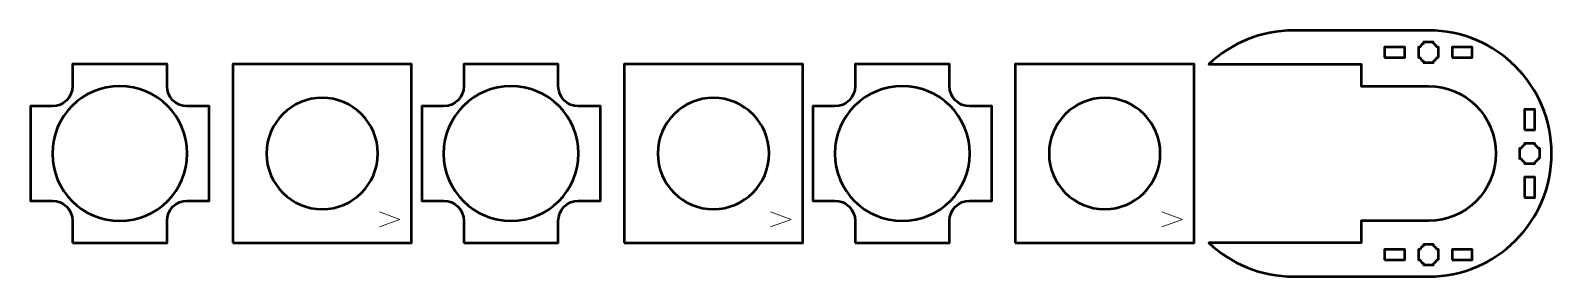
# Model space of a CAD drawing. Header units: centimetres. Extents: x -211 to 242, y -245 to 228.
# Drawn here: x -107.8 to -62.7, y -154.8 to -147.5 of the extents above; entities that cross this region are included whole.
import ezdxf

# ---------------------------------------------------------------- set-up
doc = ezdxf.new("R2010")
doc.units = ezdxf.units.CM
doc.header["$MEASUREMENT"] = 0
doc.layers.add('Layer 1', color=7, linetype='Continuous')

msp = doc.modelspace()

# ---------------------------------------------------------------- linework, layer by layer
at = {"layer": 'Layer 1', "color": 250, "lineweight": 53}
for points, knots in [([(-66.34999, -147.49999), (-64.33451, -147.49999), (-62.7, -149.13449), (-62.7, -151.14996), (-62.7, -151.14996), (-62.7, -153.16548), (-64.33451, -154.79999), (-66.34999, -154.79999), (-66.34999, -154.79999), (-66.34999, -154.79999), (-70.34997, -154.79999), (-70.34997, -154.79999), (-70.34997, -154.79999), (-71.32201, -154.79999), (-72.20535, -154.41973), (-72.85954, -153.79999), (-72.85954, -153.79999), (-72.85954, -153.79999), (-68.35, -153.79999), (-68.35, -153.79999), (-68.35, -153.79999), (-68.35, -153.79999), (-68.35, -153.14999), (-68.35, -153.14999), (-68.35, -153.14999), (-68.35, -153.14999), (-66.35001, -153.15), (-66.35001, -153.15), (-66.35001, -153.15), (-65.24562, -153.15001), (-64.35002, -152.25441), (-64.35002, -151.15), (-64.35002, -151.15), (-64.35003, -150.04561), (-65.24562, -149.15002), (-66.35, -149.15), (-66.35, -149.15), (-66.35, -149.15), (-68.35, -149.14999), (-68.35, -149.14999), (-68.35, -149.14999), (-68.35, -149.14999), (-68.35, -148.49999), (-68.35, -148.49999), (-68.35, -148.49999), (-68.35, -148.49999), (-72.85955, -148.49999), (-72.85955, -148.49999), (-72.85955, -148.49999), (-72.20536, -147.88026), (-71.32202, -147.49999), (-70.34997, -147.49999), (-70.34997, -147.49999), (-70.34997, -147.49999), (-66.34999, -147.49999), (-66.34999, -147.49999)], [0, 0, 0, 0, 0.07142857, 0.07142857, 0.07142857, 0.07142857, 0.14285714, 0.14285714, 0.14285714, 0.14285714, 0.21428571, 0.21428571, 0.21428571, 0.21428571, 0.28571429, 0.28571429, 0.28571429, 0.28571429, 0.35714286, 0.35714286, 0.35714286, 0.35714286, 0.42857143, 0.42857143, 0.42857143, 0.42857143, 0.5, 0.5, 0.5, 0.5, 0.57142857, 0.57142857, 0.57142857, 0.57142857, 0.64285714, 0.64285714, 0.64285714, 0.64285714, 0.71428571, 0.71428571, 0.71428571, 0.71428571, 0.78571429, 0.78571429, 0.78571429, 0.78571429, 0.85714286, 0.85714286, 0.85714286, 0.85714286, 0.92857143, 0.92857143, 0.92857143, 0.92857143, 1, 1, 1, 1]), ([(-66.04996, -148.3), (-66.04996, -148.3), (-66.09014, -148.3), (-66.09014, -148.3), (-66.09014, -148.3), (-66.11647, -148.34554), (-66.15442, -148.3835), (-66.19995, -148.40985), (-66.19995, -148.40985), (-66.19995, -148.40985), (-66.19995, -148.45), (-66.19995, -148.45), (-66.19995, -148.45), (-66.19995, -148.45), (-66.34847, -148.45), (-66.34847, -148.45), (-66.34847, -148.45), (-66.34847, -148.45), (-66.35002, -148.45002), (-66.35002, -148.45002), (-66.35002, -148.45002), (-66.35002, -148.45002), (-66.35157, -148.45), (-66.35157, -148.45), (-66.35157, -148.45), (-66.35157, -148.45), (-66.49996, -148.45), (-66.49996, -148.45), (-66.49996, -148.45), (-66.49996, -148.45), (-66.49996, -148.4099), (-66.49996, -148.4099), (-66.49996, -148.4099), (-66.54553, -148.38355), (-66.58353, -148.34556), (-66.60989, -148.3), (-66.60989, -148.3), (-66.60989, -148.3), (-66.64997, -148.3), (-66.64997, -148.3), (-66.64997, -148.3), (-66.64997, -148.3), (-66.64997, -148.15466), (-66.64997, -148.15466), (-66.64997, -148.15466), (-66.64997, -148.15466), (-66.65003, -148.15002), (-66.65003, -148.15002), (-66.65003, -148.15002), (-66.65003, -148.15002), (-66.64997, -148.14537), (-66.64997, -148.14537), (-66.64997, -148.14537), (-66.64997, -148.14537), (-66.64997, -147.99999), (-66.64997, -147.99999), (-66.64997, -147.99999), (-66.64997, -147.99999), (-66.60989, -147.99999), (-66.60989, -147.99999), (-66.60989, -147.99999), (-66.58353, -147.95442), (-66.54553, -147.91645), (-66.49996, -147.89011), (-66.49996, -147.89011), (-66.49996, -147.89011), (-66.49996, -147.84999), (-66.49996, -147.84999), (-66.49996, -147.84999), (-66.49996, -147.84999), (-66.19995, -147.84999), (-66.19995, -147.84999), (-66.19995, -147.84999), (-66.19995, -147.84999), (-66.19995, -147.89016), (-66.19995, -147.89016), (-66.19995, -147.89016), (-66.15442, -147.9165), (-66.11647, -147.95446), (-66.09014, -147.99999), (-66.09014, -147.99999), (-66.09014, -147.99999), (-66.04996, -147.99999), (-66.04996, -147.99999), (-66.04996, -147.99999), (-66.04996, -147.99999), (-66.04996, -148.3), (-66.04996, -148.3)], [0, 0, 0, 0, 0.04545455, 0.04545455, 0.04545455, 0.04545455, 0.09090909, 0.09090909, 0.09090909, 0.09090909, 0.13636364, 0.13636364, 0.13636364, 0.13636364, 0.18181818, 0.18181818, 0.18181818, 0.18181818, 0.22727273, 0.22727273, 0.22727273, 0.22727273, 0.27272727, 0.27272727, 0.27272727, 0.27272727, 0.31818182, 0.31818182, 0.31818182, 0.31818182, 0.36363636, 0.36363636, 0.36363636, 0.36363636, 0.40909091, 0.40909091, 0.40909091, 0.40909091, 0.45454545, 0.45454545, 0.45454545, 0.45454545, 0.5, 0.5, 0.5, 0.5, 0.54545455, 0.54545455, 0.54545455, 0.54545455, 0.59090909, 0.59090909, 0.59090909, 0.59090909, 0.63636364, 0.63636364, 0.63636364, 0.63636364, 0.68181818, 0.68181818, 0.68181818, 0.68181818, 0.72727273, 0.72727273, 0.72727273, 0.72727273, 0.77272727, 0.77272727, 0.77272727, 0.77272727, 0.81818182, 0.81818182, 0.81818182, 0.81818182, 0.86363636, 0.86363636, 0.86363636, 0.86363636, 0.90909091, 0.90909091, 0.90909091, 0.90909091, 0.95454545, 0.95454545, 0.95454545, 0.95454545, 1, 1, 1, 1]), ([(-67.65001, -148.30008), (-67.65001, -148.30008), (-67.65001, -148.00008), (-67.65001, -148.00008), (-67.65001, -148.00008), (-67.65001, -148.00008), (-67.05, -148.00008), (-67.05, -148.00008), (-67.05, -148.00008), (-67.05, -148.00008), (-67.05, -148.30008), (-67.05, -148.30008), (-67.05, -148.30008), (-67.05, -148.30008), (-67.65001, -148.30008), (-67.65001, -148.30008)], [0, 0, 0, 0, 0.25, 0.25, 0.25, 0.25, 0.5, 0.5, 0.5, 0.5, 0.75, 0.75, 0.75, 0.75, 1, 1, 1, 1]), ([(-65.65004, -148.30008), (-65.65004, -148.30008), (-65.65004, -148.00008), (-65.65004, -148.00008), (-65.65004, -148.00008), (-65.65004, -148.00008), (-65.05004, -148.00008), (-65.05004, -148.00008), (-65.05004, -148.00008), (-65.05004, -148.00008), (-65.05004, -148.30008), (-65.05004, -148.30008), (-65.05004, -148.30008), (-65.05004, -148.30008), (-65.65004, -148.30008), (-65.65004, -148.30008)], [0, 0, 0, 0, 0.25, 0.25, 0.25, 0.25, 0.5, 0.5, 0.5, 0.5, 0.75, 0.75, 0.75, 0.75, 1, 1, 1, 1]), ([(-106.54999, -153.79999), (-106.54999, -153.79999), (-106.54999, -153.14999), (-106.54999, -153.14999), (-106.54999, -153.14999), (-106.54999, -152.81868), (-106.81867, -152.54999), (-107.14999, -152.54999), (-107.14999, -152.54999), (-107.14999, -152.54999), (-107.79998, -152.54999), (-107.79998, -152.54999), (-107.79998, -152.54999), (-107.79998, -152.54999), (-107.79998, -149.74999), (-107.79998, -149.74999), (-107.79998, -149.74999), (-107.79998, -149.74999), (-107.14999, -149.74999), (-107.14999, -149.74999), (-107.14999, -149.74999), (-106.81867, -149.74999), (-106.54999, -149.4813), (-106.54999, -149.14999), (-106.54999, -149.14999), (-106.54999, -149.14999), (-106.54999, -148.49999), (-106.54999, -148.49999), (-106.54999, -148.49999), (-106.54999, -148.49999), (-103.74998, -148.49999), (-103.74998, -148.49999), (-103.74998, -148.49999), (-103.74998, -148.49999), (-103.74998, -149.14999), (-103.74998, -149.14999), (-103.74998, -149.14999), (-103.74998, -149.4813), (-103.4813, -149.74999), (-103.14998, -149.74999), (-103.14998, -149.74999), (-103.14998, -149.74999), (-102.49999, -149.74999), (-102.49999, -149.74999), (-102.49999, -149.74999), (-102.49999, -149.74999), (-102.49999, -152.54999), (-102.49999, -152.54999), (-102.49999, -152.54999), (-102.49999, -152.54999), (-103.14998, -152.54999), (-103.14998, -152.54999), (-103.14998, -152.54999), (-103.4813, -152.54999), (-103.74998, -152.81868), (-103.74998, -153.14999), (-103.74998, -153.14999), (-103.74998, -153.14999), (-103.74998, -153.79999), (-103.74998, -153.79999), (-103.74998, -153.79999), (-103.74998, -153.79999), (-106.54999, -153.79999), (-106.54999, -153.79999)], [0, 0, 0, 0, 0.0625, 0.0625, 0.0625, 0.0625, 0.125, 0.125, 0.125, 0.125, 0.1875, 0.1875, 0.1875, 0.1875, 0.25, 0.25, 0.25, 0.25, 0.3125, 0.3125, 0.3125, 0.3125, 0.375, 0.375, 0.375, 0.375, 0.4375, 0.4375, 0.4375, 0.4375, 0.5, 0.5, 0.5, 0.5, 0.5625, 0.5625, 0.5625, 0.5625, 0.625, 0.625, 0.625, 0.625, 0.6875, 0.6875, 0.6875, 0.6875, 0.75, 0.75, 0.75, 0.75, 0.8125, 0.8125, 0.8125, 0.8125, 0.875, 0.875, 0.875, 0.875, 0.9375, 0.9375, 0.9375, 0.9375, 1, 1, 1, 1]), ([(-101.79997, -153.80001), (-101.79997, -153.80001), (-101.79997, -148.50001), (-101.79997, -148.50001), (-101.79997, -148.50001), (-101.79997, -148.50001), (-96.49997, -148.50001), (-96.49997, -148.50001), (-96.49997, -148.50001), (-96.49997, -148.50001), (-96.49997, -153.80001), (-96.49997, -153.80001), (-96.49997, -153.80001), (-96.49997, -153.80001), (-101.79997, -153.80001), (-101.79997, -153.80001)], [0, 0, 0, 0, 0.25, 0.25, 0.25, 0.25, 0.5, 0.5, 0.5, 0.5, 0.75, 0.75, 0.75, 0.75, 1, 1, 1, 1]), ([(-94.94999, -153.79999), (-94.94999, -153.79999), (-94.94999, -153.14999), (-94.94999, -153.14999), (-94.94999, -153.14999), (-94.94999, -152.81868), (-95.21867, -152.54999), (-95.54999, -152.54999), (-95.54999, -152.54999), (-95.54999, -152.54999), (-96.19998, -152.54999), (-96.19998, -152.54999), (-96.19998, -152.54999), (-96.19998, -152.54999), (-96.19998, -149.74999), (-96.19998, -149.74999), (-96.19998, -149.74999), (-96.19998, -149.74999), (-95.54999, -149.74999), (-95.54999, -149.74999), (-95.54999, -149.74999), (-95.21867, -149.74999), (-94.94999, -149.4813), (-94.94999, -149.14999), (-94.94999, -149.14999), (-94.94999, -149.14999), (-94.94999, -148.49999), (-94.94999, -148.49999), (-94.94999, -148.49999), (-94.94999, -148.49999), (-92.14998, -148.49999), (-92.14998, -148.49999), (-92.14998, -148.49999), (-92.14998, -148.49999), (-92.14998, -149.14999), (-92.14998, -149.14999), (-92.14998, -149.14999), (-92.14998, -149.4813), (-91.8813, -149.74999), (-91.54998, -149.74999), (-91.54998, -149.74999), (-91.54998, -149.74999), (-90.89999, -149.74999), (-90.89999, -149.74999), (-90.89999, -149.74999), (-90.89999, -149.74999), (-90.89999, -152.54999), (-90.89999, -152.54999), (-90.89999, -152.54999), (-90.89999, -152.54999), (-91.54998, -152.54999), (-91.54998, -152.54999), (-91.54998, -152.54999), (-91.8813, -152.54999), (-92.14998, -152.81868), (-92.14998, -153.14999), (-92.14998, -153.14999), (-92.14998, -153.14999), (-92.14998, -153.79999), (-92.14998, -153.79999), (-92.14998, -153.79999), (-92.14998, -153.79999), (-94.94999, -153.79999), (-94.94999, -153.79999)], [0, 0, 0, 0, 0.0625, 0.0625, 0.0625, 0.0625, 0.125, 0.125, 0.125, 0.125, 0.1875, 0.1875, 0.1875, 0.1875, 0.25, 0.25, 0.25, 0.25, 0.3125, 0.3125, 0.3125, 0.3125, 0.375, 0.375, 0.375, 0.375, 0.4375, 0.4375, 0.4375, 0.4375, 0.5, 0.5, 0.5, 0.5, 0.5625, 0.5625, 0.5625, 0.5625, 0.625, 0.625, 0.625, 0.625, 0.6875, 0.6875, 0.6875, 0.6875, 0.75, 0.75, 0.75, 0.75, 0.8125, 0.8125, 0.8125, 0.8125, 0.875, 0.875, 0.875, 0.875, 0.9375, 0.9375, 0.9375, 0.9375, 1, 1, 1, 1]), ([(-90.19997, -153.80001), (-90.19997, -153.80001), (-90.19997, -148.50001), (-90.19997, -148.50001), (-90.19997, -148.50001), (-90.19997, -148.50001), (-84.89997, -148.50001), (-84.89997, -148.50001), (-84.89997, -148.50001), (-84.89997, -148.50001), (-84.89997, -153.80001), (-84.89997, -153.80001), (-84.89997, -153.80001), (-84.89997, -153.80001), (-90.19997, -153.80001), (-90.19997, -153.80001)], [0, 0, 0, 0, 0.25, 0.25, 0.25, 0.25, 0.5, 0.5, 0.5, 0.5, 0.75, 0.75, 0.75, 0.75, 1, 1, 1, 1]), ([(-83.34999, -153.79999), (-83.34999, -153.79999), (-83.34999, -153.14999), (-83.34999, -153.14999), (-83.34999, -153.14999), (-83.34999, -152.81868), (-83.61867, -152.54999), (-83.94999, -152.54999), (-83.94999, -152.54999), (-83.94999, -152.54999), (-84.59998, -152.54999), (-84.59998, -152.54999), (-84.59998, -152.54999), (-84.59998, -152.54999), (-84.59998, -149.74999), (-84.59998, -149.74999), (-84.59998, -149.74999), (-84.59998, -149.74999), (-83.94999, -149.74999), (-83.94999, -149.74999), (-83.94999, -149.74999), (-83.61867, -149.74999), (-83.34999, -149.4813), (-83.34999, -149.14999), (-83.34999, -149.14999), (-83.34999, -149.14999), (-83.34999, -148.49999), (-83.34999, -148.49999), (-83.34999, -148.49999), (-83.34999, -148.49999), (-80.54998, -148.49999), (-80.54998, -148.49999), (-80.54998, -148.49999), (-80.54998, -148.49999), (-80.54998, -149.14999), (-80.54998, -149.14999), (-80.54998, -149.14999), (-80.54998, -149.4813), (-80.2813, -149.74999), (-79.94998, -149.74999), (-79.94998, -149.74999), (-79.94998, -149.74999), (-79.29999, -149.74999), (-79.29999, -149.74999), (-79.29999, -149.74999), (-79.29999, -149.74999), (-79.29999, -152.54999), (-79.29999, -152.54999), (-79.29999, -152.54999), (-79.29999, -152.54999), (-79.94998, -152.54999), (-79.94998, -152.54999), (-79.94998, -152.54999), (-80.2813, -152.54999), (-80.54998, -152.81868), (-80.54998, -153.14999), (-80.54998, -153.14999), (-80.54998, -153.14999), (-80.54998, -153.79999), (-80.54998, -153.79999), (-80.54998, -153.79999), (-80.54998, -153.79999), (-83.34999, -153.79999), (-83.34999, -153.79999)], [0, 0, 0, 0, 0.0625, 0.0625, 0.0625, 0.0625, 0.125, 0.125, 0.125, 0.125, 0.1875, 0.1875, 0.1875, 0.1875, 0.25, 0.25, 0.25, 0.25, 0.3125, 0.3125, 0.3125, 0.3125, 0.375, 0.375, 0.375, 0.375, 0.4375, 0.4375, 0.4375, 0.4375, 0.5, 0.5, 0.5, 0.5, 0.5625, 0.5625, 0.5625, 0.5625, 0.625, 0.625, 0.625, 0.625, 0.6875, 0.6875, 0.6875, 0.6875, 0.75, 0.75, 0.75, 0.75, 0.8125, 0.8125, 0.8125, 0.8125, 0.875, 0.875, 0.875, 0.875, 0.9375, 0.9375, 0.9375, 0.9375, 1, 1, 1, 1]), ([(-78.59997, -153.80001), (-78.59997, -153.80001), (-78.59997, -148.50001), (-78.59997, -148.50001), (-78.59997, -148.50001), (-78.59997, -148.50001), (-73.29997, -148.50001), (-73.29997, -148.50001), (-73.29997, -148.50001), (-73.29997, -148.50001), (-73.29997, -153.80001), (-73.29997, -153.80001), (-73.29997, -153.80001), (-73.29997, -153.80001), (-78.59997, -153.80001), (-78.59997, -153.80001)], [0, 0, 0, 0, 0.25, 0.25, 0.25, 0.25, 0.5, 0.5, 0.5, 0.5, 0.75, 0.75, 0.75, 0.75, 1, 1, 1, 1]), ([(-107.14998, -151.15), (-107.14998, -150.04561), (-106.25436, -149.14999), (-105.14998, -149.14999), (-105.14998, -149.14999), (-104.04559, -149.14999), (-103.14999, -150.04561), (-103.14999, -151.15), (-103.14999, -151.15), (-103.14999, -152.25438), (-104.04559, -153.14999), (-105.14998, -153.14999), (-105.14998, -153.14999), (-106.25436, -153.14999), (-107.14998, -152.25438), (-107.14998, -151.15)], [0, 0, 0, 0, 0.25, 0.25, 0.25, 0.25, 0.5, 0.5, 0.5, 0.5, 0.75, 0.75, 0.75, 0.75, 1, 1, 1, 1]), ([(-95.54998, -151.15), (-95.54998, -150.04561), (-94.65436, -149.14999), (-93.54998, -149.14999), (-93.54998, -149.14999), (-92.44559, -149.14999), (-91.54999, -150.04561), (-91.54999, -151.15), (-91.54999, -151.15), (-91.54999, -152.25438), (-92.44559, -153.14999), (-93.54998, -153.14999), (-93.54998, -153.14999), (-94.65436, -153.14999), (-95.54998, -152.25438), (-95.54998, -151.15)], [0, 0, 0, 0, 0.25, 0.25, 0.25, 0.25, 0.5, 0.5, 0.5, 0.5, 0.75, 0.75, 0.75, 0.75, 1, 1, 1, 1]), ([(-83.94998, -151.15), (-83.94998, -150.04561), (-83.05436, -149.14999), (-81.94998, -149.14999), (-81.94998, -149.14999), (-80.84559, -149.14999), (-79.94999, -150.04561), (-79.94999, -151.15), (-79.94999, -151.15), (-79.94999, -152.25438), (-80.84559, -153.14999), (-81.94998, -153.14999), (-81.94998, -153.14999), (-83.05436, -153.14999), (-83.94998, -152.25438), (-83.94998, -151.15)], [0, 0, 0, 0, 0.25, 0.25, 0.25, 0.25, 0.5, 0.5, 0.5, 0.5, 0.75, 0.75, 0.75, 0.75, 1, 1, 1, 1]), ([(-100.79999, -151.15), (-100.79999, -150.23888), (-100.0611, -149.49999), (-99.14998, -149.49999), (-99.14998, -149.49999), (-98.23886, -149.49999), (-97.49999, -150.23888), (-97.49999, -151.15), (-97.49999, -151.15), (-97.49999, -152.06111), (-98.23886, -152.79999), (-99.14998, -152.79999), (-99.14998, -152.79999), (-100.0611, -152.79999), (-100.79999, -152.06111), (-100.79999, -151.15)], [0, 0, 0, 0, 0.25, 0.25, 0.25, 0.25, 0.5, 0.5, 0.5, 0.5, 0.75, 0.75, 0.75, 0.75, 1, 1, 1, 1]), ([(-89.19999, -151.15), (-89.19999, -150.23888), (-88.4611, -149.49999), (-87.54998, -149.49999), (-87.54998, -149.49999), (-86.63886, -149.49999), (-85.89999, -150.23888), (-85.89999, -151.15), (-85.89999, -151.15), (-85.89999, -152.06111), (-86.63886, -152.79999), (-87.54998, -152.79999), (-87.54998, -152.79999), (-88.4611, -152.79999), (-89.19999, -152.06111), (-89.19999, -151.15)], [0, 0, 0, 0, 0.25, 0.25, 0.25, 0.25, 0.5, 0.5, 0.5, 0.5, 0.75, 0.75, 0.75, 0.75, 1, 1, 1, 1]), ([(-77.59999, -151.15), (-77.59999, -150.23888), (-76.8611, -149.49999), (-75.94998, -149.49999), (-75.94998, -149.49999), (-75.03886, -149.49999), (-74.29999, -150.23888), (-74.29999, -151.15), (-74.29999, -151.15), (-74.29999, -152.06111), (-75.03886, -152.79999), (-75.94998, -152.79999), (-75.94998, -152.79999), (-76.8611, -152.79999), (-77.59999, -152.06111), (-77.59999, -151.15)], [0, 0, 0, 0, 0.25, 0.25, 0.25, 0.25, 0.5, 0.5, 0.5, 0.5, 0.75, 0.75, 0.75, 0.75, 1, 1, 1, 1]), ([(-63.50009, -150.45003), (-63.50009, -150.45003), (-63.50009, -149.85003), (-63.50009, -149.85003), (-63.50009, -149.85003), (-63.50009, -149.85003), (-63.20009, -149.85003), (-63.20009, -149.85003), (-63.20009, -149.85003), (-63.20009, -149.85003), (-63.20009, -150.45003), (-63.20009, -150.45003), (-63.20009, -150.45003), (-63.20009, -150.45003), (-63.50009, -150.45003), (-63.50009, -150.45003)], [0, 0, 0, 0, 0.25, 0.25, 0.25, 0.25, 0.5, 0.5, 0.5, 0.5, 0.75, 0.75, 0.75, 0.75, 1, 1, 1, 1]), ([(-63.04996, -151.3), (-63.04996, -151.3), (-63.09014, -151.3), (-63.09014, -151.3), (-63.09014, -151.3), (-63.11647, -151.34554), (-63.15442, -151.3835), (-63.19995, -151.40985), (-63.19995, -151.40985), (-63.19995, -151.40985), (-63.19995, -151.45), (-63.19995, -151.45), (-63.19995, -151.45), (-63.19995, -151.45), (-63.34847, -151.45), (-63.34847, -151.45), (-63.34847, -151.45), (-63.34847, -151.45), (-63.35002, -151.45002), (-63.35002, -151.45002), (-63.35002, -151.45002), (-63.35002, -151.45002), (-63.35157, -151.45), (-63.35157, -151.45), (-63.35157, -151.45), (-63.35157, -151.45), (-63.49996, -151.45), (-63.49996, -151.45), (-63.49996, -151.45), (-63.49996, -151.45), (-63.49996, -151.4099), (-63.49996, -151.4099), (-63.49996, -151.4099), (-63.54553, -151.38355), (-63.58353, -151.34556), (-63.60989, -151.3), (-63.60989, -151.3), (-63.60989, -151.3), (-63.64997, -151.3), (-63.64997, -151.3), (-63.64997, -151.3), (-63.64997, -151.3), (-63.64997, -151.15466), (-63.64997, -151.15466), (-63.64997, -151.15466), (-63.64997, -151.15466), (-63.65003, -151.15002), (-63.65003, -151.15002), (-63.65003, -151.15002), (-63.65003, -151.15002), (-63.64997, -151.14537), (-63.64997, -151.14537), (-63.64997, -151.14537), (-63.64997, -151.14537), (-63.64997, -150.99999), (-63.64997, -150.99999), (-63.64997, -150.99999), (-63.64997, -150.99999), (-63.60989, -150.99999), (-63.60989, -150.99999), (-63.60989, -150.99999), (-63.58353, -150.95442), (-63.54553, -150.91645), (-63.49996, -150.89011), (-63.49996, -150.89011), (-63.49996, -150.89011), (-63.49996, -150.84999), (-63.49996, -150.84999), (-63.49996, -150.84999), (-63.49996, -150.84999), (-63.19995, -150.84999), (-63.19995, -150.84999), (-63.19995, -150.84999), (-63.19995, -150.84999), (-63.19995, -150.89016), (-63.19995, -150.89016), (-63.19995, -150.89016), (-63.15442, -150.9165), (-63.11647, -150.95446), (-63.09014, -150.99999), (-63.09014, -150.99999), (-63.09014, -150.99999), (-63.04996, -150.99999), (-63.04996, -150.99999), (-63.04996, -150.99999), (-63.04996, -150.99999), (-63.04996, -151.3), (-63.04996, -151.3)], [0, 0, 0, 0, 0.04545455, 0.04545455, 0.04545455, 0.04545455, 0.09090909, 0.09090909, 0.09090909, 0.09090909, 0.13636364, 0.13636364, 0.13636364, 0.13636364, 0.18181818, 0.18181818, 0.18181818, 0.18181818, 0.22727273, 0.22727273, 0.22727273, 0.22727273, 0.27272727, 0.27272727, 0.27272727, 0.27272727, 0.31818182, 0.31818182, 0.31818182, 0.31818182, 0.36363636, 0.36363636, 0.36363636, 0.36363636, 0.40909091, 0.40909091, 0.40909091, 0.40909091, 0.45454545, 0.45454545, 0.45454545, 0.45454545, 0.5, 0.5, 0.5, 0.5, 0.54545455, 0.54545455, 0.54545455, 0.54545455, 0.59090909, 0.59090909, 0.59090909, 0.59090909, 0.63636364, 0.63636364, 0.63636364, 0.63636364, 0.68181818, 0.68181818, 0.68181818, 0.68181818, 0.72727273, 0.72727273, 0.72727273, 0.72727273, 0.77272727, 0.77272727, 0.77272727, 0.77272727, 0.81818182, 0.81818182, 0.81818182, 0.81818182, 0.86363636, 0.86363636, 0.86363636, 0.86363636, 0.90909091, 0.90909091, 0.90909091, 0.90909091, 0.95454545, 0.95454545, 0.95454545, 0.95454545, 1, 1, 1, 1]), ([(-63.50009, -152.45), (-63.50009, -152.45), (-63.50009, -151.84999), (-63.50009, -151.84999), (-63.50009, -151.84999), (-63.50009, -151.84999), (-63.20009, -151.84999), (-63.20009, -151.84999), (-63.20009, -151.84999), (-63.20009, -151.84999), (-63.20009, -152.45), (-63.20009, -152.45), (-63.20009, -152.45), (-63.20009, -152.45), (-63.50009, -152.45), (-63.50009, -152.45)], [0, 0, 0, 0, 0.25, 0.25, 0.25, 0.25, 0.5, 0.5, 0.5, 0.5, 0.75, 0.75, 0.75, 0.75, 1, 1, 1, 1]), ([(-67.65001, -154.29995), (-67.65001, -154.29995), (-67.65001, -153.99994), (-67.65001, -153.99994), (-67.65001, -153.99994), (-67.65001, -153.99994), (-67.05, -153.99994), (-67.05, -153.99994), (-67.05, -153.99994), (-67.05, -153.99994), (-67.05, -154.29995), (-67.05, -154.29995), (-67.05, -154.29995), (-67.05, -154.29995), (-67.65001, -154.29995), (-67.65001, -154.29995)], [0, 0, 0, 0, 0.25, 0.25, 0.25, 0.25, 0.5, 0.5, 0.5, 0.5, 0.75, 0.75, 0.75, 0.75, 1, 1, 1, 1]), ([(-66.04996, -154.3), (-66.04996, -154.3), (-66.09014, -154.3), (-66.09014, -154.3), (-66.09014, -154.3), (-66.11647, -154.34554), (-66.15442, -154.3835), (-66.19995, -154.40985), (-66.19995, -154.40985), (-66.19995, -154.40985), (-66.19995, -154.45), (-66.19995, -154.45), (-66.19995, -154.45), (-66.19995, -154.45), (-66.34847, -154.45), (-66.34847, -154.45), (-66.34847, -154.45), (-66.34847, -154.45), (-66.35002, -154.45002), (-66.35002, -154.45002), (-66.35002, -154.45002), (-66.35002, -154.45002), (-66.35157, -154.45), (-66.35157, -154.45), (-66.35157, -154.45), (-66.35157, -154.45), (-66.49996, -154.45), (-66.49996, -154.45), (-66.49996, -154.45), (-66.49996, -154.45), (-66.49996, -154.4099), (-66.49996, -154.4099), (-66.49996, -154.4099), (-66.54553, -154.38355), (-66.58353, -154.34556), (-66.60989, -154.3), (-66.60989, -154.3), (-66.60989, -154.3), (-66.64997, -154.3), (-66.64997, -154.3), (-66.64997, -154.3), (-66.64997, -154.3), (-66.64997, -154.15466), (-66.64997, -154.15466), (-66.64997, -154.15466), (-66.64997, -154.15466), (-66.65003, -154.15002), (-66.65003, -154.15002), (-66.65003, -154.15002), (-66.65003, -154.15002), (-66.64997, -154.14537), (-66.64997, -154.14537), (-66.64997, -154.14537), (-66.64997, -154.14537), (-66.64997, -153.99999), (-66.64997, -153.99999), (-66.64997, -153.99999), (-66.64997, -153.99999), (-66.60989, -153.99999), (-66.60989, -153.99999), (-66.60989, -153.99999), (-66.58353, -153.95442), (-66.54553, -153.91645), (-66.49996, -153.89011), (-66.49996, -153.89011), (-66.49996, -153.89011), (-66.49996, -153.84999), (-66.49996, -153.84999), (-66.49996, -153.84999), (-66.49996, -153.84999), (-66.19995, -153.84999), (-66.19995, -153.84999), (-66.19995, -153.84999), (-66.19995, -153.84999), (-66.19995, -153.89016), (-66.19995, -153.89016), (-66.19995, -153.89016), (-66.15442, -153.9165), (-66.11647, -153.95446), (-66.09014, -153.99999), (-66.09014, -153.99999), (-66.09014, -153.99999), (-66.04996, -153.99999), (-66.04996, -153.99999), (-66.04996, -153.99999), (-66.04996, -153.99999), (-66.04996, -154.3), (-66.04996, -154.3)], [0, 0, 0, 0, 0.04545455, 0.04545455, 0.04545455, 0.04545455, 0.09090909, 0.09090909, 0.09090909, 0.09090909, 0.13636364, 0.13636364, 0.13636364, 0.13636364, 0.18181818, 0.18181818, 0.18181818, 0.18181818, 0.22727273, 0.22727273, 0.22727273, 0.22727273, 0.27272727, 0.27272727, 0.27272727, 0.27272727, 0.31818182, 0.31818182, 0.31818182, 0.31818182, 0.36363636, 0.36363636, 0.36363636, 0.36363636, 0.40909091, 0.40909091, 0.40909091, 0.40909091, 0.45454545, 0.45454545, 0.45454545, 0.45454545, 0.5, 0.5, 0.5, 0.5, 0.54545455, 0.54545455, 0.54545455, 0.54545455, 0.59090909, 0.59090909, 0.59090909, 0.59090909, 0.63636364, 0.63636364, 0.63636364, 0.63636364, 0.68181818, 0.68181818, 0.68181818, 0.68181818, 0.72727273, 0.72727273, 0.72727273, 0.72727273, 0.77272727, 0.77272727, 0.77272727, 0.77272727, 0.81818182, 0.81818182, 0.81818182, 0.81818182, 0.86363636, 0.86363636, 0.86363636, 0.86363636, 0.90909091, 0.90909091, 0.90909091, 0.90909091, 0.95454545, 0.95454545, 0.95454545, 0.95454545, 1, 1, 1, 1]), ([(-65.65004, -154.29995), (-65.65004, -154.29995), (-65.65004, -153.99994), (-65.65004, -153.99994), (-65.65004, -153.99994), (-65.65004, -153.99994), (-65.05004, -153.99994), (-65.05004, -153.99994), (-65.05004, -153.99994), (-65.05004, -153.99994), (-65.05004, -154.29995), (-65.05004, -154.29995), (-65.05004, -154.29995), (-65.05004, -154.29995), (-65.65004, -154.29995), (-65.65004, -154.29995)], [0, 0, 0, 0, 0.25, 0.25, 0.25, 0.25, 0.5, 0.5, 0.5, 0.5, 0.75, 0.75, 0.75, 0.75, 1, 1, 1, 1])]:
    msp.add_open_spline(points, degree=3, knots=knots, dxfattribs=at)
at = {"layer": 'Layer 1', "color": 30, "lineweight": 9}
for points in [[(-97.45519, -152.88246), (-97.45519, -152.88246), (-96.84474, -153.10429), (-96.84474, -153.10429), (-96.84474, -153.10429), (-96.84474, -153.10429), (-97.45519, -153.32612), (-97.45519, -153.32612), (-97.45519, -153.32612), (-97.45519, -153.32612), (-96.84474, -153.10429), (-96.84474, -153.10429), (-96.84474, -153.10429), (-96.84474, -153.10429), (-97.45519, -152.88246), (-97.45519, -152.88246)], [(-85.85519, -152.88246), (-85.85519, -152.88246), (-85.24474, -153.10429), (-85.24474, -153.10429), (-85.24474, -153.10429), (-85.24474, -153.10429), (-85.85519, -153.32612), (-85.85519, -153.32612), (-85.85519, -153.32612), (-85.85519, -153.32612), (-85.24474, -153.10429), (-85.24474, -153.10429), (-85.24474, -153.10429), (-85.24474, -153.10429), (-85.85519, -152.88246), (-85.85519, -152.88246)], [(-74.25519, -152.88246), (-74.25519, -152.88246), (-73.64474, -153.10429), (-73.64474, -153.10429), (-73.64474, -153.10429), (-73.64474, -153.10429), (-74.25519, -153.32612), (-74.25519, -153.32612), (-74.25519, -153.32612), (-74.25519, -153.32612), (-73.64474, -153.10429), (-73.64474, -153.10429), (-73.64474, -153.10429), (-73.64474, -153.10429), (-74.25519, -152.88246), (-74.25519, -152.88246)]]:
    msp.add_open_spline(points, degree=3, knots=[0, 0, 0, 0, 0.25, 0.25, 0.25, 0.25, 0.5, 0.5, 0.5, 0.5, 0.75, 0.75, 0.75, 0.75, 1, 1, 1, 1], dxfattribs=at)

doc.saveas('drawing.dxf')
